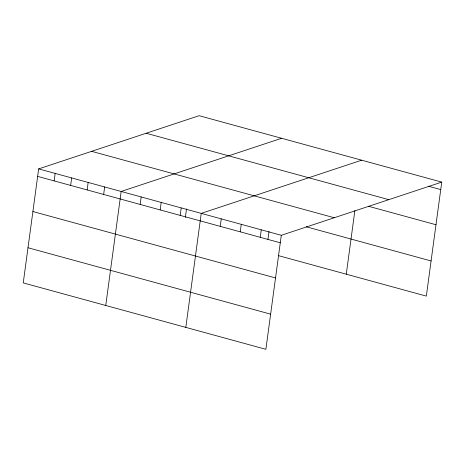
<?xml version="1.0" encoding="UTF-8"?>
<svg xmlns="http://www.w3.org/2000/svg" width="465" height="465" viewBox="0 0 465 465"><rect width="100%" height="100%" fill="white"/><g stroke="black" fill="none" stroke-linecap="round" stroke-linejoin="round"><path stroke-width="0.7" d="M441.75 182.106L199.119 115.698L38.665 168.894L23.25 282.894L265.881 349.302L281.296 235.296L441.75 182.106L426.335 296.106L278.622 255.68M54.149 180.902L55.161 173.404M70.651 185.419L71.662 177.921M87.147 189.935L88.158 182.437M103.648 194.446L104.66 186.953M105.747 305.476L121.162 191.47L281.616 138.274M140.163 204.443L141.174 196.945M160.181 209.918L161.192 202.426M180.199 215.4L181.21 207.907M185.355 217.51L186.517 208.901M185.814 327.389L201.229 213.383L361.683 160.193M220.23 226.356L221.247 218.864M240.248 231.837L241.259 224.339M260.266 237.313L261.278 229.82M267.945 239.37L269.014 231.477M346.268 274.193L354.859 210.645M428.312 186.198L440.739 189.598M146.167 133.252L388.798 199.659M368.338 206.233L435.984 224.746M91.617 151.34L334.248 217.742M306.156 226.769L431.09 260.958M38.665 168.894L281.296 235.296M37.653 176.386L280.285 242.794M32.899 211.534L275.53 277.942M28.005 247.746L270.636 314.154"/></g></svg>
